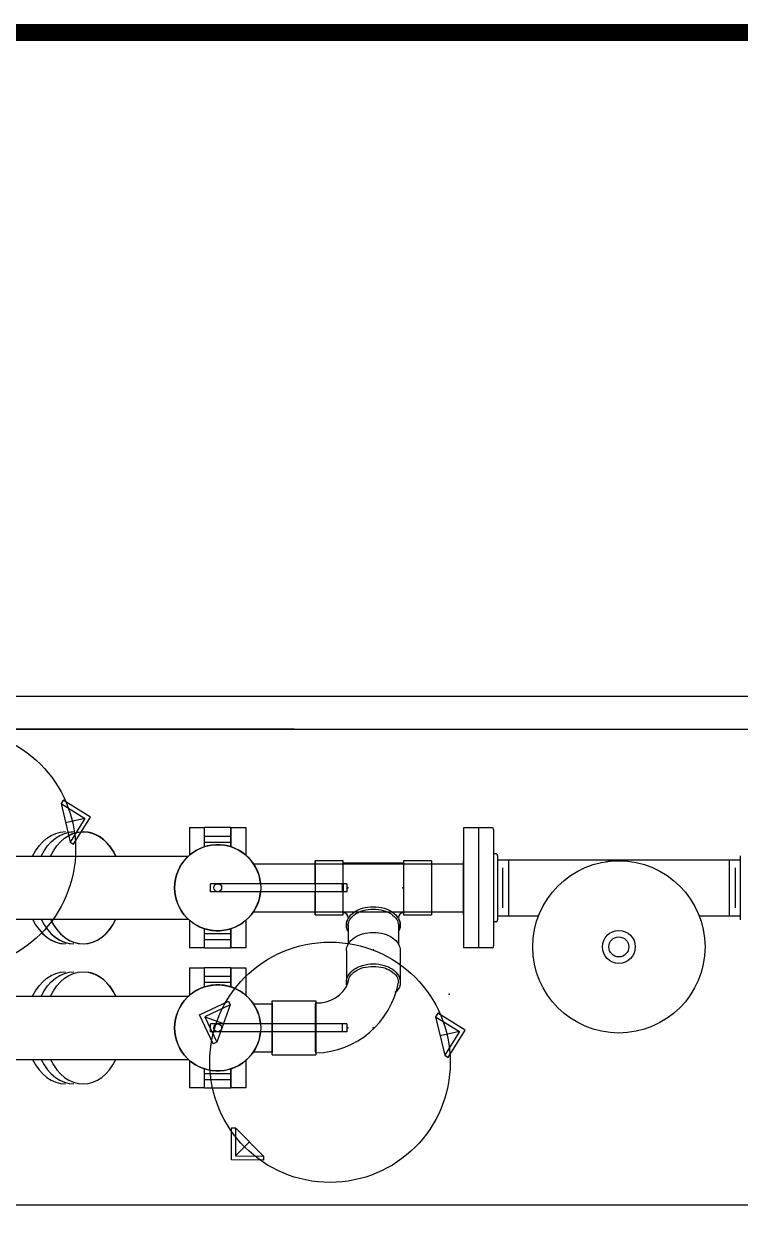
# Model space of a CAD drawing. Header units: inches. Extents: x 1687 to 2128, y 1222 to 1501.
# Drawn here: x 2004.9 to 2049.5, y 1422.4 to 1497.1 of the extents above; entities that cross this region are included whole.
import ezdxf

# ---------------------------------------------------------------- set-up
doc = ezdxf.new("R2010")
doc.units = ezdxf.units.IN
doc.header["$MEASUREMENT"] = 0
doc.header["$PDSIZE"] = -1
doc.layers.add('WDPUMP', color=7, linetype='Continuous')
doc.layers.add('WSPUMP', color=7, linetype='Continuous')

msp = doc.modelspace()

# ---------------------------------------------------------------- linework, layer by layer
at = {"color": 0, "linetype": 'Continuous'}
for p, q in [((2058.4461, 1455.1521), (1939.5656, 1455.1521)), ((2058.4461, 1455.1521), (1939.5656, 1455.1521)), ((1941.5954, 1453.1224), (2056.4461, 1453.1224)), ((1941.7927, 1453.1224), (2056.4461, 1453.1224)), ((1941.5954, 1423.4319), (2056.4461, 1423.4319)), ((1941.5954, 1423.4319), (2056.4461, 1423.4319))]:
    msp.add_line(p, q, dxfattribs=at)
at = {"color": 0, "linetype": 'Continuous', "lineweight": 20, "const_width": 1.0712}
msp.add_lwpolyline([(1694.6422, 1228.7897), (2123.1322, 1228.7897), (2123.1322, 1496.596), (1694.6422, 1496.596), (1694.6422, 1228.7897)], dxfattribs=at)
at = {"layer": 'WDPUMP', "color": 0, "linetype": 'Continuous'}
for p, q in [((2021.7136, 1453.1224), (1941.5954, 1453.1224)), ((2007.3097, 1448.6813), (2007.1787, 1448.4683)), ((2007.1787, 1448.4683), (2008.6695, 1447.5517)), ((2007.1787, 1448.4683), (2007.7529, 1446.061)), ((2009.0134, 1447.6337), (2007.3097, 1448.6813)), ((2008.6695, 1447.5517), (2007.4658, 1447.2646)), ((2008.6695, 1447.5517), (2007.7529, 1446.061)), ((2007.9658, 1445.93), (2009.0134, 1447.6337)), ((2015.1989, 1446.9699), (2015.1989, 1445.2561)), ((2015.1989, 1446.9699), (2016.1364, 1446.9699)), ((2017.7677, 1446.9727), (2016.1364, 1446.9727)), ((2016.1364, 1446.442), (2016.1364, 1446.9727)), ((2017.7677, 1446.442), (2017.7677, 1446.9727)), ((2017.7677, 1446.9727), (2017.7677, 1445.78)), ((2017.7677, 1446.9727), (2018.7052, 1446.9727)), ((2018.7052, 1446.9727), (2018.7052, 1445.2589)), ((2032.2832, 1446.9651), (2032.2832, 1439.4651)), ((2033.2232, 1446.9651), (2032.2832, 1446.9651)), ((2033.2232, 1446.9651), (2033.2232, 1439.4651)), ((2034.0432, 1446.9651), (2033.2232, 1446.9651)), ((2034.1632, 1446.8451), (2034.1632, 1439.5851)), ((2007.7529, 1446.061), (2007.9658, 1445.93)), ((2016.1364, 1446.442), (2017.7677, 1446.442)), ((2016.1364, 1446.0664), (2016.1364, 1446.442)), ((2016.1364, 1446.0664), (2017.7677, 1446.0664)), ((2016.1364, 1445.78), (2016.1364, 1446.0664)), ((2017.7677, 1446.0664), (2017.7677, 1446.442)), ((2017.7677, 1445.78), (2017.7677, 1446.0664)), ((2008.0772, 1445.1894), (2015.1243, 1445.1894)), ((2034.2932, 1445.3401), (2034.1632, 1445.3401)), ((2034.4132, 1445.2201), (2034.4132, 1441.2101)), ((2019.1813, 1444.7199), (2023.0332, 1444.7199)), ((2023.0332, 1443.4667), (2023.0332, 1444.9026)), ((2023.0332, 1444.9026), (2023.0332, 1443.4604)), ((2024.7832, 1444.9026), (2023.0332, 1444.9026)), ((2023.0332, 1444.8964), (2023.0332, 1441.531)), ((2024.7832, 1443.4604), (2024.7832, 1444.9026)), ((2024.7832, 1444.7776), (2028.5332, 1444.7776)), ((2030.2832, 1444.9026), (2028.5332, 1444.9026)), ((2028.5332, 1444.9026), (2028.5332, 1441.5276)), ((2030.2832, 1444.9026), (2030.2832, 1441.5276)), ((2030.2832, 1444.7199), (2032.2832, 1444.7199)), ((2032.2832, 1441.5324), (2032.2832, 1444.8978)), ((2034.4132, 1444.9651), (2049.5332, 1444.9651)), ((2034.7232, 1444.4651), (2034.7232, 1441.9651)), ((2035.0982, 1444.9651), (2035.0982, 1441.4651)), ((2041.9732, 1444.9651), (2041.1606, 1444.8408)), ((2048.8482, 1444.9651), (2048.8482, 1441.4651)), ((2049.2232, 1444.4651), (2049.2232, 1441.9651)), ((2016.5054, 1442.9731), (2016.5054, 1443.4667)), ((2025.0128, 1443.4667), (2016.5054, 1443.4667)), ((2025.0128, 1442.9731), (2016.5054, 1442.9731)), ((2023.0332, 1443.4604), (2023.0332, 1442.9669)), ((2023.0332, 1441.5372), (2023.0332, 1442.9731)), ((2023.0332, 1442.9669), (2023.0332, 1441.5276)), ((2024.7244, 1443.4667), (2024.7244, 1442.9731)), ((2024.7832, 1443.4604), (2024.7832, 1442.9669)), ((2024.7832, 1441.5276), (2024.7832, 1442.9669)), ((2025.0128, 1443.4667), (2025.0128, 1442.9731)), ((2006.682, 1441.2504), (2015.1243, 1441.2504)), ((2019.1813, 1441.7199), (2023.0332, 1441.7199)), ((2023.0332, 1441.5276), (2024.7832, 1441.5276)), ((2028.5332, 1441.5276), (2030.2832, 1441.5276)), ((2030.2832, 1441.7199), (2032.2832, 1441.7199)), ((2034.4132, 1441.4651), (2036.9595, 1441.4651)), ((2046.9868, 1441.4651), (2049.5332, 1441.4651)), ((2015.1989, 1441.1837), (2015.1989, 1439.4699)), ((2016.1364, 1440.3734), (2016.1364, 1440.6598)), ((2017.7677, 1440.3734), (2017.7677, 1440.6598)), ((2017.7677, 1440.6598), (2017.7677, 1439.4727)), ((2018.7052, 1441.1866), (2018.7052, 1439.4727)), ((2025.0957, 1440.877), (2025.0957, 1439.708)), ((2028.2207, 1440.877), (2028.2207, 1439.708)), ((2034.2932, 1441.0901), (2034.1632, 1441.0901)), ((2016.1364, 1440.3734), (2017.7677, 1440.3734)), ((2016.1364, 1439.9978), (2016.1364, 1440.3734)), ((2016.1364, 1439.9978), (2017.7677, 1439.9978)), ((2016.1364, 1439.4671), (2016.1364, 1439.9978)), ((2017.7677, 1439.9978), (2017.7677, 1440.3734)), ((2017.7677, 1439.4671), (2017.7677, 1439.9978)), ((2016.1364, 1439.4699), (2015.1989, 1439.4699)), ((2016.1364, 1439.4671), (2017.7677, 1439.4671)), ((2018.7052, 1439.4727), (2017.7677, 1439.4727)), ((2024.9755, 1439.2871), (2024.9755, 1437.3202)), ((2028.3409, 1439.2871), (2028.3409, 1437.3202)), ((2033.2232, 1439.4651), (2032.2832, 1439.4651)), ((2034.0432, 1439.4651), (2033.2232, 1439.4651)), ((2015.1989, 1438.2249), (2015.1989, 1436.5111)), ((2015.1989, 1438.2249), (2016.1364, 1438.2249)), ((2017.7677, 1438.2277), (2016.1364, 1438.2277)), ((2016.1364, 1437.697), (2016.1364, 1438.2277)), ((2016.1364, 1437.697), (2017.7677, 1437.697)), ((2016.1364, 1437.3214), (2016.1364, 1437.697)), ((2017.7677, 1437.697), (2017.7677, 1438.2277)), ((2017.7677, 1438.2277), (2017.7677, 1437.035)), ((2017.7677, 1438.2277), (2018.7052, 1438.2277)), ((2017.7677, 1437.3214), (2017.7677, 1437.697)), ((2018.7052, 1438.2277), (2018.7052, 1436.5139)), ((2016.1364, 1437.3214), (2017.7677, 1437.3214)), ((2016.1364, 1437.035), (2016.1364, 1437.3214)), ((2017.7677, 1437.035), (2017.7677, 1437.3214)), ((2004.3239, 1436.4444), (2015.1243, 1436.4444)), ((2020.3409, 1436.159), (2023.0725, 1436.159)), ((2020.3409, 1432.7936), (2020.3409, 1436.159)), ((2020.3409, 1432.7936), (2020.3409, 1436.159)), ((2020.3409, 1436.159), (2023.0725, 1436.159)), ((2020.3409, 1436.0388), (2020.3409, 1432.9138)), ((2020.3409, 1436.0388), (2020.3409, 1432.9138)), ((2020.3409, 1436.0388), (2020.3409, 1432.9138)), ((2020.3409, 1436.0388), (2020.3409, 1432.9138)), ((2023.0725, 1436.159), (2023.0725, 1432.7936)), ((2023.0725, 1436.159), (2023.0725, 1432.7936)), ((2023.0725, 1432.9138), (2023.0725, 1436.0388)), ((2019.1813, 1435.9749), (2020.3409, 1435.9749)), ((2023.0332, 1435.9749), (2023.0332, 1432.9749)), ((2016.5054, 1434.2281), (2016.5054, 1434.7217)), ((2025.0128, 1434.7217), (2016.5054, 1434.7217)), ((2024.7244, 1434.7217), (2024.7244, 1434.2281)), ((2025.0128, 1434.7217), (2025.0128, 1434.2281)), ((2025.0128, 1434.2281), (2016.5054, 1434.2281)), ((2004.3239, 1432.5054), (2015.1243, 1432.5054)), ((2015.1989, 1432.4387), (2015.1989, 1430.7249)), ((2018.7052, 1432.4416), (2018.7052, 1430.7277)), ((2019.1813, 1432.9749), (2020.3409, 1432.9749)), ((2020.3409, 1432.7936), (2023.0725, 1432.7936)), ((2020.3409, 1432.7936), (2023.0725, 1432.7936)), ((2016.1364, 1431.6284), (2016.1364, 1431.9148)), ((2016.1364, 1431.6284), (2017.7677, 1431.6284)), ((2016.1364, 1431.2528), (2016.1364, 1431.6284)), ((2017.7677, 1431.6284), (2017.7677, 1431.9148)), ((2017.7677, 1431.9148), (2017.7677, 1430.7277)), ((2017.7677, 1431.2528), (2017.7677, 1431.6284)), ((2016.1364, 1431.2528), (2017.7677, 1431.2528)), ((2016.1364, 1430.7221), (2016.1364, 1431.2528)), ((2017.7677, 1430.7221), (2017.7677, 1431.2528)), ((2016.1364, 1430.7249), (2015.1989, 1430.7249)), ((2016.1364, 1430.7221), (2017.7677, 1430.7221)), ((2018.7052, 1430.7277), (2017.7677, 1430.7277))]:
    msp.add_line(p, q, dxfattribs=at)
for points in [[(2025.0582, 1440.5327, -0.2568538), (2025.0914, 1441.3001, -0.10702), (2025.4684, 1441.6973, -0.0809563), (2025.9897, 1441.9407, -0.0689056), (2026.6582, 1442.0332, -0.0689056), (2027.3266, 1441.9407, -0.0809563), (2027.848, 1441.6973, -0.10702), (2028.225, 1441.3001, -0.2568538), (2028.2582, 1440.5327, -0.1373621)], [(2025.0957, 1440.8862, -0.1454237), (2025.2008, 1441.2398, -0.1071696), (2025.5533, 1441.5883, -0.0773324), (2026.0345, 1441.7984, -0.0644358), (2026.6582, 1441.8792, -0.0644358), (2027.2819, 1441.7984, -0.0773324), (2027.763, 1441.5883, -0.1071696), (2028.1156, 1441.2398, -0.1454237), (2028.2207, 1440.8862, -0.1454237)], [(2025.0582, 1441.2306, 0.2568538), (2025.0914, 1440.4632, 0.001595), (2025.0957, 1440.4561, 0.001595)], [(2028.2207, 1440.4561, 0.001595), (2028.225, 1440.4632, 0.2568538), (2028.2582, 1441.2306)], [(2024.9755, 1439.2871, -0.1373621), (2025.0914, 1439.701, -0.10702), (2025.4684, 1440.0982, -0.0809563), (2025.9897, 1440.3416, -0.0689056), (2026.6582, 1440.4341, -0.0689056), (2027.3266, 1440.3416, -0.0809563), (2027.848, 1440.0982, -0.10702), (2028.225, 1439.701, -0.1373621), (2028.3409, 1439.2871, -0.1373621)], [(2024.9913, 1437.1626, -0.1884775), (2025.0914, 1437.7341, -0.10702), (2025.4684, 1438.1313, -0.0809563), (2025.9897, 1438.3747, -0.0689056), (2026.6582, 1438.4673, -0.0689056), (2027.3266, 1438.3747, -0.0809563), (2027.848, 1438.1313, -0.10702), (2028.225, 1437.7341, -0.3909862), (2028.0109, 1436.6744, -0.1373621)], [(2025.0957, 1437.3202, -0.1454237), (2025.2008, 1437.6738, -0.1071696), (2025.5533, 1438.0224, -0.0773324), (2026.0345, 1438.2325, -0.0644358), (2026.6582, 1438.3132, -0.0644358), (2027.2819, 1438.2325, -0.0773324), (2027.763, 1438.0224, -0.1071696), (2028.1156, 1437.6738, -0.1454237), (2028.2207, 1437.3202, -0.1454237)]]:
    msp.add_lwpolyline(points, format="xyb", dxfattribs=at)
for centre, radius in [((2000.5898, 1445.6248), 7.5), ((2016.952, 1443.2199), 2.6869), ((2041.9732, 1439.5276), 5.375), ((2016.952, 1443.2199), 0.2468), ((2041.9732, 1439.5276), 1.027), ((2041.9732, 1439.5276), 0.625), ((2016.952, 1434.4749), 2.6869), ((2016.952, 1434.4749), 0.2468)]:
    msp.add_circle(centre, radius, dxfattribs=at)
for centre, radius, start, end in [((2034.0432, 1446.8451), 0.12, 0, 90), ((2016.952, 1443.2199), 2.6869, 5.269224, 354.730776), ((2034.2932, 1445.2201), 0.12, 0, 90), ((2024.7832, 1441.3401), 0.3125, 0, 90), ((2028.5332, 1441.3401), 0.3125, 90, 180), ((2034.2932, 1441.2101), 0.12, 270, 0), ((2034.0432, 1439.5851), 0.12, 270, 0), ((2016.952, 1434.4749), 2.6869, 5.269224, 354.730776), ((2023.2321, 1438.0247), 1.9923, 265.403298, 339.293695), ((2022.9566, 1438.2598), 5.3473, 271.241436, 349.879766)]:
    msp.add_arc(centre, radius, start, end, dxfattribs=at)
at = {"layer": 'WDPUMP', "color": 0, "linetype": 'Continuous', "extrusion": (0, 0, -1)}
for centre, start_param, end_param in [((2007.9861, 1443.2199), 2.9872446, 3.1415927), ((2008.5606, 1443.2199), 2.7664243, 4.1147087), ((2007.4558, 1434.4749), 2.1684766, 3.1415927), ((2007.9861, 1434.4749), 2.1684766, 3.1415927), ((2008.5606, 1434.4749), 2.1684766, 4.1147087)]:
    msp.add_ellipse(centre, major_axis=(0, -3.5), ratio=0.7071068, start_param=start_param, end_param=end_param, dxfattribs=at)
at = {"layer": 'WDPUMP', "color": 0, "linetype": 'Continuous'}
for centre, start_param, end_param in [((2008.5606, 1443.2199), -0.973116, -0.0937876), ((2008.5606, 1443.2199), 2.2158229, 4.1147087), ((2007.9861, 1443.2199), 2.3688771, 3.1415927), ((2007.4558, 1443.2199), 2.5028239, 3.1415927), ((2008.5606, 1434.4749), -0.973116, -0.0937876), ((2007.4558, 1434.4749), 2.1684766, 3.1415927), ((2007.9861, 1434.4749), 2.1684766, 3.1415927), ((2008.5606, 1434.4749), 2.1684766, 4.1147087)]:
    msp.add_ellipse(centre, major_axis=(0, 3.5), ratio=0.7071068, start_param=start_param, end_param=end_param, dxfattribs=at)
for p in [(2025.062, 1443.2213), (2028.5033, 1443.2165), (2026.6582, 1439.3349), (2031.3793, 1436.5848), (2025.062, 1434.4763), (2026.6582, 1434.4763), (2026.6582, 1434.4763)]:
    msp.add_point(p, dxfattribs=at)
at = {"layer": 'WSPUMP', "color": 0, "linetype": 'Continuous'}
for p, q in [((2021.7136, 1453.1224), (1941.5954, 1453.1224)), ((2015.1989, 1446.9699), (2015.1989, 1445.2561)), ((2015.1989, 1446.9699), (2016.1364, 1446.9699)), ((2017.7677, 1446.9727), (2016.1364, 1446.9727)), ((2016.1364, 1446.442), (2016.1364, 1446.9727)), ((2017.7677, 1446.442), (2017.7677, 1446.9727)), ((2017.7677, 1446.9727), (2017.7677, 1445.78)), ((2017.7677, 1446.9727), (2018.7052, 1446.9727)), ((2018.7052, 1446.9727), (2018.7052, 1445.2589)), ((2032.2832, 1446.9651), (2032.2832, 1439.4651)), ((2033.2232, 1446.9651), (2032.2832, 1446.9651)), ((2033.2232, 1446.9651), (2033.2232, 1439.4651)), ((2034.0432, 1446.9651), (2033.2232, 1446.9651)), ((2034.1632, 1446.8451), (2034.1632, 1439.5851)), ((2016.1364, 1446.442), (2017.7677, 1446.442)), ((2016.1364, 1446.0664), (2016.1364, 1446.442)), ((2016.1364, 1446.0664), (2017.7677, 1446.0664)), ((2016.1364, 1445.78), (2016.1364, 1446.0664)), ((2017.7677, 1446.0664), (2017.7677, 1446.442)), ((2017.7677, 1445.78), (2017.7677, 1446.0664)), ((2004.3239, 1445.1894), (2015.1243, 1445.1894)), ((2034.2932, 1445.3401), (2034.1632, 1445.3401)), ((2034.4132, 1445.2201), (2034.4132, 1441.2101)), ((2049.5332, 1445.2201), (2049.5332, 1441.2101)), ((2019.1813, 1444.7199), (2032.2832, 1444.7199)), ((2032.2832, 1441.5324), (2032.2832, 1444.8978)), ((2034.4132, 1444.9651), (2049.5332, 1444.9651)), ((2034.7232, 1444.4651), (2034.7232, 1441.9651)), ((2035.0982, 1444.9651), (2035.0982, 1441.4651)), ((2041.9732, 1444.9651), (2041.1606, 1444.8408)), ((2048.8482, 1444.9651), (2048.8482, 1441.4651)), ((2049.2232, 1444.4651), (2049.2232, 1441.9651)), ((2016.5054, 1442.9731), (2016.5054, 1443.4667)), ((2025.0128, 1443.4667), (2016.5054, 1443.4667)), ((2025.0128, 1442.9731), (2016.5054, 1442.9731)), ((2024.7244, 1443.4667), (2024.7244, 1442.9731)), ((2024.7832, 1443.4604), (2024.7832, 1442.9669)), ((2025.0128, 1443.4667), (2025.0128, 1442.9731)), ((2004.3239, 1441.2504), (2015.1243, 1441.2504)), ((2019.1813, 1441.7199), (2032.2832, 1441.7199)), ((2034.4132, 1441.4651), (2036.9595, 1441.4651)), ((2046.9868, 1441.4651), (2049.5332, 1441.4651)), ((2015.1989, 1441.1837), (2015.1989, 1439.4699)), ((2016.1364, 1440.3734), (2016.1364, 1440.6598)), ((2017.7677, 1440.3734), (2017.7677, 1440.6598)), ((2017.7677, 1440.6598), (2017.7677, 1439.4727)), ((2018.7052, 1441.1866), (2018.7052, 1439.4727)), ((2034.2932, 1441.0901), (2034.1632, 1441.0901)), ((2016.1364, 1440.3734), (2017.7677, 1440.3734)), ((2016.1364, 1439.9978), (2016.1364, 1440.3734)), ((2016.1364, 1439.9978), (2017.7677, 1439.9978)), ((2016.1364, 1439.4671), (2016.1364, 1439.9978)), ((2017.7677, 1439.9978), (2017.7677, 1440.3734)), ((2017.7677, 1439.4671), (2017.7677, 1439.9978)), ((2016.1364, 1439.4699), (2015.1989, 1439.4699)), ((2016.1364, 1439.4671), (2017.7677, 1439.4671)), ((2018.7052, 1439.4727), (2017.7677, 1439.4727)), ((2033.2232, 1439.4651), (2032.2832, 1439.4651)), ((2034.0432, 1439.4651), (2033.2232, 1439.4651)), ((2015.8177, 1435.2852), (2017.6299, 1436.1313)), ((2017.6299, 1436.1313), (2017.7356, 1435.9048)), ((2016.6638, 1433.473), (2015.8177, 1435.2852)), ((2017.7356, 1435.9048), (2016.15, 1435.1644)), ((2017.7356, 1435.9048), (2016.8903, 1433.5787)), ((2030.6764, 1435.3837), (2030.5455, 1435.1708)), ((2032.3801, 1434.3362), (2030.6764, 1435.3837)), ((2016.15, 1435.1644), (2016.8903, 1433.5787)), ((2016.15, 1435.1644), (2017.313, 1434.7417)), ((2030.5455, 1435.1708), (2032.0362, 1434.2542)), ((2030.5455, 1435.1708), (2031.1196, 1432.7634)), ((2032.0362, 1434.2542), (2030.8325, 1433.9671)), ((2032.0362, 1434.2542), (2031.1196, 1432.7634)), ((2031.3326, 1432.6325), (2032.3801, 1434.3362)), ((2016.8903, 1433.5787), (2016.6638, 1433.473)), ((2031.1196, 1432.7634), (2031.3326, 1432.6325)), ((2017.8023, 1426.2349), (2017.8124, 1428.2349)), ((2017.8124, 1428.2349), (2018.0624, 1428.2336)), ((2018.0624, 1428.2336), (2018.0535, 1426.4837)), ((2018.0624, 1428.2336), (2019.8035, 1426.4748)), ((2018.0535, 1426.4837), (2018.933, 1427.3542)), ((2018.0535, 1426.4837), (2019.8035, 1426.4748)), ((2019.8035, 1426.4748), (2019.8023, 1426.2248)), ((2019.8023, 1426.2248), (2017.8023, 1426.2349))]:
    msp.add_line(p, q, dxfattribs=at)
for centre, radius in [((2016.952, 1443.2199), 2.6869), ((2041.9732, 1439.5276), 5.375), ((2016.952, 1443.2199), 0.2468), ((2041.9732, 1439.5276), 1.027), ((2023.9566, 1432.3272), 7.5), ((2041.9732, 1439.5276), 0.625)]:
    msp.add_circle(centre, radius, dxfattribs=at)
for centre, radius, start, end in [((2034.0432, 1446.8451), 0.12, 0, 90), ((2016.952, 1443.2199), 2.6869, 5.269224, 354.730776), ((2034.2932, 1445.2201), 0.12, 0, 90), ((2034.2932, 1441.2101), 0.12, 270, 0), ((2034.0432, 1439.5851), 0.12, 270, 0)]:
    msp.add_arc(centre, radius, start, end, dxfattribs=at)
at = {"layer": 'WSPUMP', "color": 0, "linetype": 'Continuous', "extrusion": (0, 0, -1)}
for centre, end_param in [((2007.4558, 1443.2199), 3.1415927), ((2007.9861, 1443.2199), 3.1415927), ((2008.5606, 1443.2199), 4.1147087)]:
    msp.add_ellipse(centre, major_axis=(0, -3.5), ratio=0.7071068, start_param=2.1684766, end_param=end_param, dxfattribs=at)
at = {"layer": 'WSPUMP', "color": 0, "linetype": 'Continuous'}
for centre, start_param, end_param in [((2008.5606, 1443.2199), -0.973116, -0.0937876), ((2007.4558, 1443.2199), 2.1684766, 3.1415927), ((2007.9861, 1443.2199), 2.1684766, 3.1415927), ((2008.5606, 1443.2199), 2.1684766, 4.1147087)]:
    msp.add_ellipse(centre, major_axis=(0, 3.5), ratio=0.7071068, start_param=start_param, end_param=end_param, dxfattribs=at)
for p in [(2025.062, 1443.2213), (2031.3793, 1436.5848)]:
    msp.add_point(p, dxfattribs=at)

doc.saveas('drawing.dxf')
